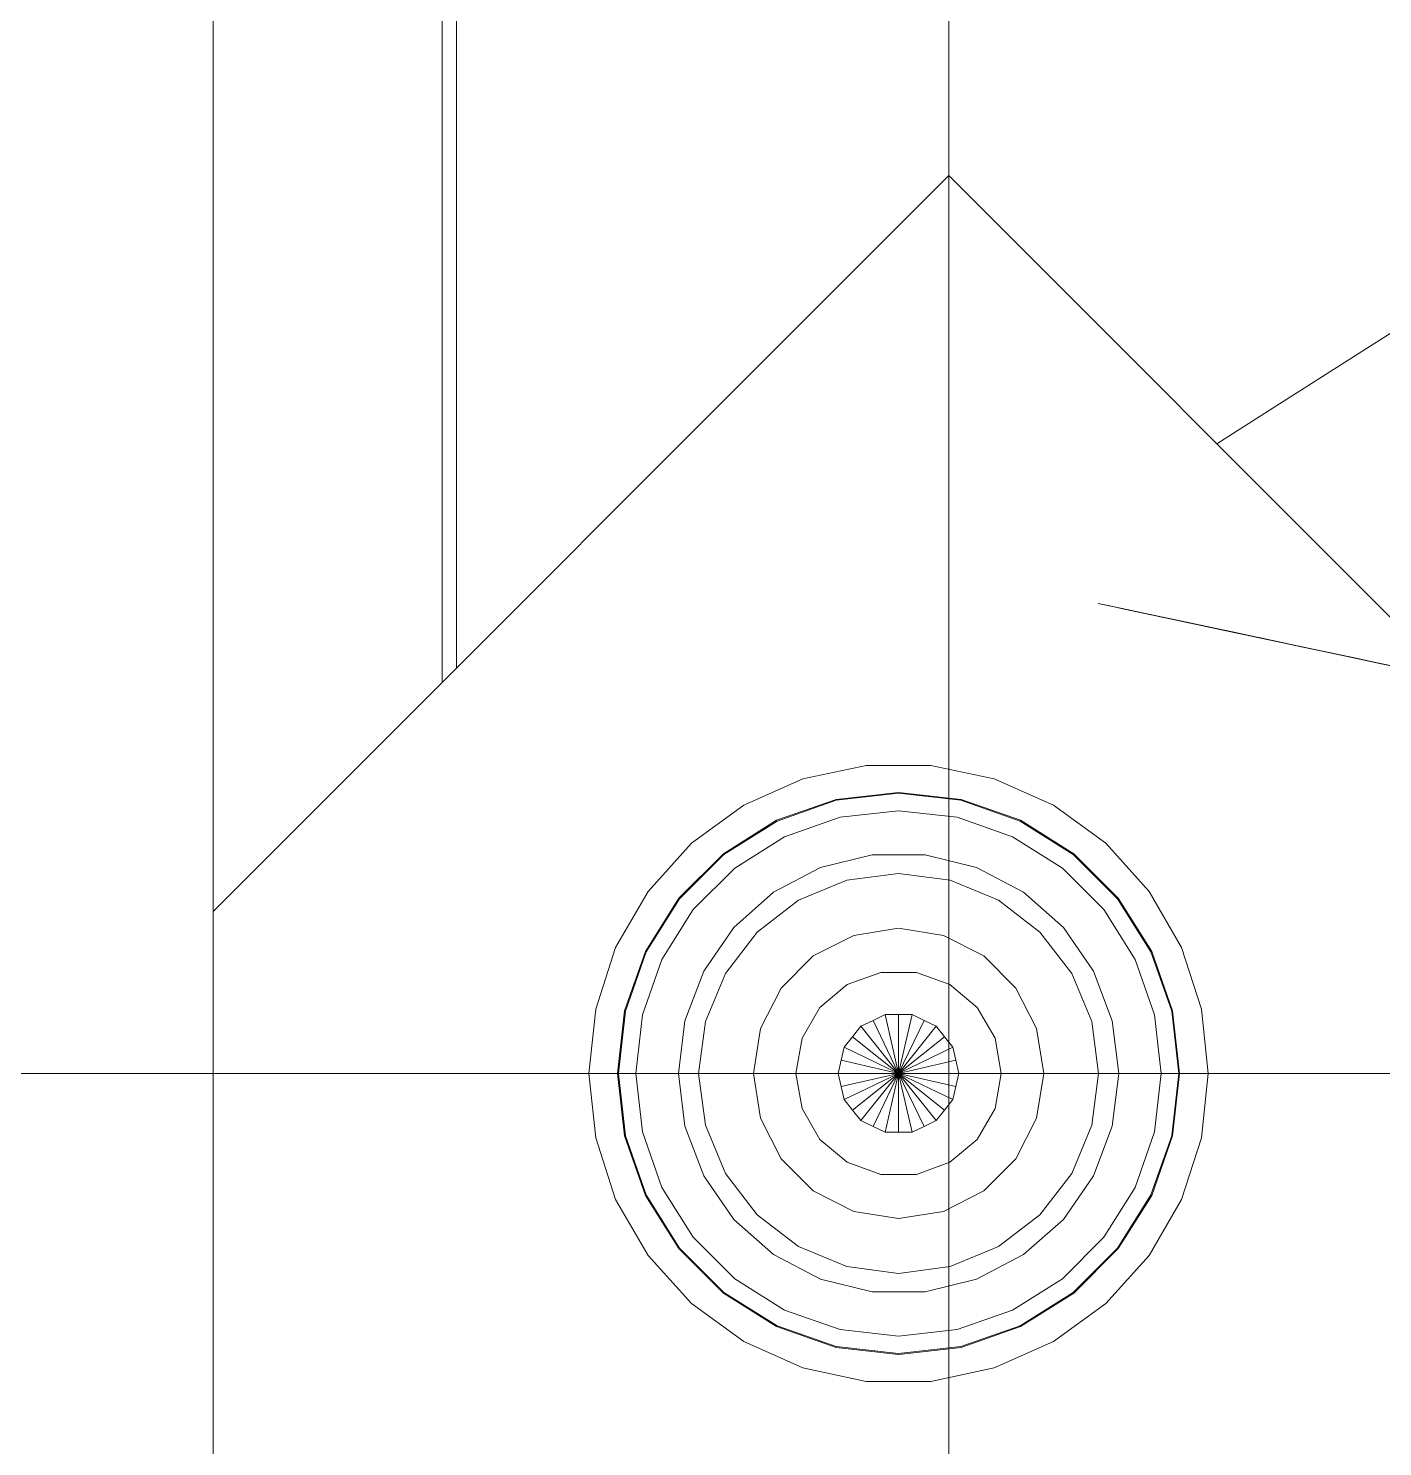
# Model space of a CAD drawing. Header units: inches. Extents: x -578 to 1873, y 397 to 1812.
# Drawn here: x -434.13 to -386.85, y 1252.32 to 1301.84 of the extents above; entities that cross this region are included whole.
import ezdxf

# ---------------------------------------------------------------- set-up
doc = ezdxf.new("R2010")
doc.units = ezdxf.units.IN
doc.header["$MEASUREMENT"] = 0
for name, color, linetype, lineweight in [('A-WALL', 113, 'Continuous', 13), ('L-PLNT', 71, 'Continuous', 9), ('L-SITE', 91, 'Continuous', 9)]:
    doc.layers.add(name, color=color, linetype=linetype, lineweight=lineweight)

# ---------------------------------------------------------------- blocks, each defined once
blk = doc.blocks.new('3D Cad File Example_dwg_Potted Tree - Potted Tree-1384878-_3D_-2992-Level 1')
at = {"layer": 'L-SITE'}
for p, q in [((-1.13, 10.753), (-3.341, 10.283)), ((1.13, 10.753), (-1.13, 10.753)), ((3.341, 10.283), (1.13, 10.753)), ((-3.341, 10.283), (-5.406, 9.364)), ((5.406, 9.364), (3.341, 10.283)), ((-4.257, 8.84), (-2.183, 9.566)), ((-2.176, 9.536), (-4.244, 8.812)), ((-2.183, 9.566), (0, 9.812)), ((0, 9.781), (-2.176, 9.536)), ((0, 9.812), (2.183, 9.566)), ((2.176, 9.536), (0, 9.781)), ((4.244, 8.812), (2.176, 9.536)), ((2.183, 9.566), (4.257, 8.84)), ((-5.406, 9.364), (-7.235, 8.035)), ((-3.979, 8.263), (-2.041, 8.941)), ((0, 9.171), (-2.041, 8.941)), ((2.041, 8.941), (0, 9.171)), ((3.979, 8.263), (2.041, 8.941)), ((5.406, 9.364), (7.235, 8.035)), ((-6.118, 7.671), (-4.257, 8.84)), ((-4.244, 8.812), (-6.098, 7.647)), ((4.244, 8.812), (6.098, 7.647)), ((4.257, 8.84), (6.118, 7.671)), ((-7.235, 8.035), (-8.747, 6.355)), ((-5.718, 7.17), (-3.979, 8.263)), ((5.718, 7.17), (3.979, 8.263)), ((8.747, 6.355), (7.235, 8.035)), ((-7.671, 6.118), (-6.118, 7.671)), ((-6.098, 7.647), (-7.647, 6.098)), ((-2.725, 7.186), (-0.926, 7.629)), ((0.926, 7.629), (-0.926, 7.629)), ((2.725, 7.186), (0.926, 7.629)), ((6.098, 7.647), (7.647, 6.098)), ((7.671, 6.118), (6.118, 7.671)), ((-5.718, 7.17), (-7.17, 5.718)), ((-4.366, 6.325), (-2.725, 7.186)), ((0, 6.981), (-1.807, 6.743)), ((1.807, 6.743), (0, 6.981)), ((4.366, 6.325), (2.725, 7.186)), ((7.17, 5.718), (5.718, 7.17)), ((-3.49, 6.045), (-1.807, 6.743)), ((3.49, 6.045), (1.807, 6.743)), ((-9.878, 4.398), (-8.747, 6.355)), ((-8.84, 4.257), (-7.671, 6.118)), ((-8.812, 4.244), (-7.647, 6.098)), ((-4.366, 6.325), (-5.753, 5.096)), ((-3.49, 6.045), (-4.936, 4.936)), ((4.936, 4.936), (3.49, 6.045)), ((5.753, 5.096), (4.366, 6.325)), ((7.647, 6.098), (8.812, 4.244)), ((8.84, 4.257), (7.671, 6.118)), ((8.747, 6.355), (9.878, 4.398)), ((-8.263, 3.979), (-7.17, 5.718)), ((8.263, 3.979), (7.17, 5.718)), ((-6.805, 3.572), (-5.753, 5.096)), ((0, 5.068), (-1.566, 4.82)), ((1.566, 4.82), (0, 5.068)), ((5.753, 5.096), (6.805, 3.572)), ((-6.045, 3.49), (-4.936, 4.936)), ((-2.979, 4.1), (-1.566, 4.82)), ((2.979, 4.1), (1.566, 4.82)), ((4.936, 4.936), (6.045, 3.49)), ((-9.878, 4.398), (-10.576, 2.248)), ((-9.566, 2.183), (-8.84, 4.257)), ((-8.812, 4.244), (-9.536, 2.176)), ((-8.941, 2.041), (-8.263, 3.979)), ((-2.979, 4.1), (-4.1, 2.979)), ((2.979, 4.1), (4.1, 2.979)), ((8.941, 2.041), (8.263, 3.979)), ((9.536, 2.176), (8.812, 4.244)), ((8.84, 4.257), (9.566, 2.183)), ((10.576, 2.248), (9.878, 4.398)), ((-7.462, 1.839), (-6.805, 3.572)), ((-6.743, 1.807), (-6.045, 3.49)), ((-0.622, 3.528), (-1.791, 3.103)), ((0.622, 3.528), (-0.622, 3.528)), ((1.791, 3.103), (0.622, 3.528)), ((6.743, 1.807), (6.045, 3.49)), ((7.462, 1.839), (6.805, 3.572)), ((-4.82, 1.566), (-4.1, 2.979)), ((-1.791, 3.103), (-2.744, 2.303)), ((2.744, 2.303), (1.791, 3.103)), ((4.82, 1.566), (4.1, 2.979)), ((-10.576, 2.248), (-10.813, 0)), ((-9.566, 2.183), (-9.812, 0)), ((-9.536, 2.176), (-9.781, 0)), ((-8.941, 2.041), (-9.171, 0)), ((-2.744, 2.303), (-3.367, 1.225)), ((-0.469, 2.053), (-0.891, 1.849)), ((-0.469, 2.053), (0, 2.053)), ((-0.469, 2.053), (0, 0)), ((0, 2.053), (0.469, 2.053)), ((0, 2.053), (0, 0)), ((0.469, 2.053), (0, 0)), ((0.891, 1.849), (0.469, 2.053)), ((2.744, 2.303), (3.367, 1.225)), ((9.171, 0), (8.941, 2.041)), ((9.536, 2.176), (9.781, 0)), ((9.566, 2.183), (9.812, 0)), ((10.576, 2.248), (10.813, 0)), ((-7.462, 1.839), (-7.685, 0)), ((-6.743, 1.807), (-6.981, 0)), ((-4.82, 1.566), (-5.068, 0)), ((-1.313, 1.646), (-1.605, 1.28)), ((-1.313, 1.646), (-0.891, 1.849)), ((-1.313, 1.646), (0, 0)), ((-0.891, 1.849), (0, 0)), ((0.891, 1.849), (0, 0)), ((1.313, 1.646), (0, 0)), ((1.313, 1.646), (0.891, 1.849)), ((1.313, 1.646), (1.605, 1.28)), ((5.068, 0), (4.82, 1.566)), ((6.981, 0), (6.743, 1.807)), ((7.685, 0), (7.462, 1.839)), ((-3.583, 0), (-3.367, 1.225)), ((-1.897, 0.914), (-1.605, 1.28)), ((-1.605, 1.28), (0, 0)), ((1.605, 1.28), (0, 0)), ((1.897, 0.914), (1.605, 1.28)), ((3.583, 0), (3.367, 1.225)), ((-2.001, 0.457), (-1.897, 0.914)), ((-1.897, 0.914), (0, 0)), ((1.897, 0.914), (0, 0)), ((2.001, 0.457), (1.897, 0.914)), ((-10.813, 0), (-10.576, -2.248)), ((-10.813, 0), (-9.812, 0)), ((-9.812, 0), (-9.566, -2.183)), ((-9.781, 0), (-9.536, -2.176)), ((-9.781, 0), (-9.171, 0)), ((-9.171, 0), (-8.941, -2.041)), ((-9.171, 0), (-7.685, 0)), ((-7.685, 0), (-7.462, -1.839)), ((-7.685, 0), (-6.981, 0)), ((-6.981, 0), (-6.743, -1.807)), ((-6.981, 0), (-5.068, 0)), ((-5.068, 0), (-4.82, -1.566)), ((-5.068, 0), (-3.583, 0)), ((-3.583, 0), (-3.367, -1.225)), ((-3.583, 0), (-2.105, 0)), ((-2.001, 0.457), (-2.105, 0)), ((-2.105, 0), (-2.001, -0.457)), ((-2.105, 0), (0, 0)), ((-2.001, 0.457), (0, 0)), ((-2.001, -0.457), (0, 0)), ((-1.897, -0.914), (0, 0)), ((-1.605, -1.28), (0, 0)), ((-1.313, -1.646), (0, 0)), ((-0.891, -1.849), (0, 0)), ((-0.469, -2.053), (0, 0)), ((2.001, 0.457), (0, 0)), ((2.105, 0), (0, 0)), ((0.469, -2.053), (0, 0)), ((0, -2.053), (0, 0)), ((1.313, -1.646), (0, 0)), ((0.891, -1.849), (0, 0)), ((2.001, -0.457), (0, 0)), ((1.897, -0.914), (0, 0)), ((1.605, -1.28), (0, 0)), ((2.001, 0.457), (2.105, 0)), ((2.105, 0), (2.001, -0.457)), ((3.583, 0), (2.105, 0)), ((3.583, 0), (3.367, -1.225)), ((5.068, 0), (3.583, 0)), ((5.068, 0), (4.82, -1.566)), ((6.981, 0), (5.068, 0)), ((6.981, 0), (6.743, -1.807)), ((7.685, 0), (6.981, 0)), ((7.685, 0), (7.462, -1.839)), ((9.171, 0), (7.685, 0)), ((9.171, 0), (8.941, -2.041)), ((9.781, 0), (9.171, 0)), ((9.781, 0), (9.536, -2.176)), ((9.812, 0), (9.566, -2.183)), ((10.813, 0), (9.812, 0)), ((10.813, 0), (10.576, -2.248)), ((-2.001, -0.457), (-1.897, -0.914)), ((2.001, -0.457), (1.897, -0.914)), ((-1.897, -0.914), (-1.605, -1.28)), ((1.897, -0.914), (1.605, -1.28)), ((-2.744, -2.303), (-3.367, -1.225)), ((-1.313, -1.646), (-1.605, -1.28)), ((1.313, -1.646), (1.605, -1.28)), ((2.744, -2.303), (3.367, -1.225)), ((-7.462, -1.839), (-6.805, -3.572)), ((-6.743, -1.807), (-6.045, -3.49)), ((-4.82, -1.566), (-4.1, -2.979)), ((-1.313, -1.646), (-0.891, -1.849)), ((-0.891, -1.849), (-0.469, -2.053)), ((0.469, -2.053), (0.891, -1.849)), ((1.313, -1.646), (0.891, -1.849)), ((4.82, -1.566), (4.1, -2.979)), ((6.045, -3.49), (6.743, -1.807)), ((7.462, -1.839), (6.805, -3.572)), ((-10.576, -2.248), (-9.878, -4.398)), ((-9.566, -2.183), (-8.84, -4.257)), ((-9.536, -2.176), (-8.812, -4.244)), ((-8.941, -2.041), (-8.263, -3.979)), ((-2.744, -2.303), (-1.791, -3.103)), ((-0.469, -2.053), (0, -2.053)), ((0.469, -2.053), (0, -2.053)), ((2.744, -2.303), (1.791, -3.103)), ((8.941, -2.041), (8.263, -3.979)), ((8.812, -4.244), (9.536, -2.176)), ((8.84, -4.257), (9.566, -2.183)), ((9.878, -4.398), (10.576, -2.248)), ((-2.979, -4.1), (-4.1, -2.979)), ((-1.791, -3.103), (-0.622, -3.528)), ((0.622, -3.528), (1.791, -3.103)), ((2.979, -4.1), (4.1, -2.979)), ((-5.753, -5.096), (-6.805, -3.572)), ((-4.936, -4.936), (-6.045, -3.49)), ((-0.622, -3.528), (0.622, -3.528)), ((6.045, -3.49), (4.936, -4.936)), ((5.753, -5.096), (6.805, -3.572)), ((-9.878, -4.398), (-8.747, -6.355)), ((-7.671, -6.118), (-8.84, -4.257)), ((-8.812, -4.244), (-7.647, -6.098)), ((-8.263, -3.979), (-7.17, -5.718)), ((-2.979, -4.1), (-1.566, -4.82)), ((1.566, -4.82), (2.979, -4.1)), ((8.263, -3.979), (7.17, -5.718)), ((8.812, -4.244), (7.647, -6.098)), ((7.671, -6.118), (8.84, -4.257)), ((9.878, -4.398), (8.747, -6.355)), ((-4.936, -4.936), (-3.49, -6.045)), ((-1.566, -4.82), (0, -5.068)), ((0, -5.068), (1.566, -4.82)), ((3.49, -6.045), (4.936, -4.936)), ((-5.753, -5.096), (-4.366, -6.325)), ((4.366, -6.325), (5.753, -5.096)), ((-7.17, -5.718), (-5.718, -7.17)), ((5.718, -7.17), (7.17, -5.718)), ((-8.747, -6.355), (-7.235, -8.035)), ((-6.118, -7.671), (-7.671, -6.118)), ((-7.647, -6.098), (-6.098, -7.647)), ((-4.366, -6.325), (-2.725, -7.186)), ((-3.49, -6.045), (-1.807, -6.743)), ((1.807, -6.743), (3.49, -6.045)), ((2.725, -7.186), (4.366, -6.325)), ((6.098, -7.647), (7.647, -6.098)), ((6.118, -7.671), (7.671, -6.118)), ((7.235, -8.035), (8.747, -6.355)), ((-1.807, -6.743), (0, -6.981)), ((0, -6.981), (1.807, -6.743)), ((-5.718, -7.17), (-3.979, -8.263)), ((-2.725, -7.186), (-0.926, -7.629)), ((0.926, -7.629), (2.725, -7.186)), ((5.718, -7.17), (3.979, -8.263)), ((-6.118, -7.671), (-4.257, -8.84)), ((-4.244, -8.812), (-6.098, -7.647)), ((-0.926, -7.629), (0.926, -7.629)), ((4.244, -8.812), (6.098, -7.647)), ((4.257, -8.84), (6.118, -7.671)), ((-5.406, -9.364), (-7.235, -8.035)), ((-3.979, -8.263), (-2.041, -8.941)), ((3.979, -8.263), (2.041, -8.941)), ((5.406, -9.364), (7.235, -8.035)), ((-4.257, -8.84), (-2.183, -9.566)), ((-4.244, -8.812), (-2.176, -9.536)), ((2.176, -9.536), (4.244, -8.812)), ((2.183, -9.566), (4.257, -8.84)), ((-5.406, -9.364), (-3.341, -10.283)), ((-2.041, -8.941), (0, -9.171)), ((0, -9.171), (2.041, -8.941)), ((3.341, -10.283), (5.406, -9.364)), ((-2.183, -9.566), (0, -9.812)), ((-2.176, -9.536), (0, -9.781)), ((0, -9.781), (2.176, -9.536)), ((0, -9.812), (2.183, -9.566)), ((-3.341, -10.283), (-1.13, -10.753)), ((1.13, -10.753), (3.341, -10.283)), ((-1.13, -10.753), (1.13, -10.753))]:
    blk.add_line(p, q, dxfattribs=at)
blk = doc.blocks.new('3D Cad File Example_dwg_RPC Shrub - Switchgrass 4_-6_-1394617-_3D_-V53-Level 1')
at = {"layer": 'L-PLNT'}
for p, q in [((0, 14.619), (0, 14.839)), ((0, 14.839), (0, 14.423)), ((0, 14.619), (0, 13.989)), ((0, 14.423), (0, 13.91)), ((0, 14.099), (0, 14.115)), ((0, 14.115), (0, 12.891)), ((0, 14.054), (0, 14.099)), ((0, 13.99), (0, 14.054)), ((0, 13.912), (0, 13.99)), ((0, 13.989), (0, 12.146)), ((0, 13.83), (0, 13.912)), ((0, 13.91), (0, 12.047)), ((0, 13.75), (0, 13.83)), ((0, 13.75), (0, 13.681)), ((0, 11.943), (0, 13.681)), ((0, 13.238), (0, 13.391)), ((0, 13.391), (0, 11.075)), ((0, 13.238), (0, 13.001)), ((0, 13.001), (0, 12.683)), ((0, 11.079), (0, 12.957)), ((0, 12.957), (0, 9.772)), ((0, 12.891), (0, 11.806)), ((0, 11.68), (0, 12.879)), ((0, 12.879), (0, 12.874)), ((0, 12.545), (0, 12.874)), ((0, 12.683), (0, 12.286)), ((0, 11.079), (0, 12.665)), ((0, 11.943), (0, 12.665)), ((0, 12.545), (0, 12.523)), ((0, 12.523), (0, 12.002)), ((0, 12.286), (0, 11.811)), ((0, 12.146), (0, 11.257)), ((0, 12.047), (0, 11.402)), ((0, 12.002), (0, 11.53)), ((0, 7.456), (0, 11.943)), ((0, 11.943), (0, 11.914)), ((0, 11.914), (0, 11.873)), ((6.311, 11.945), (7.82, 10.426)), ((0, 11.873), (0, 11.824)), ((0, 11.824), (0, 11.773)), ((0, 11.811), (0, 11.262)), ((0, 11.806), (0, 10.793)), ((0, 11.773), (0, 11.724)), ((0, 11.724), (0, 11.683)), ((0, 11.683), (0, 11.654)), ((0, 11.68), (0, 10.586)), ((0, 11.654), (0, 11.254)), ((0, 11.53), (0, 10.617)), ((0, 11.402), (0, 10.785)), ((0, 11.109), (0, 11.364)), ((0, 11.364), (0, 11.33)), ((0, 11.364), (0, 11.22)), ((0, 11.364), (0, 10.978)), ((0, 11.33), (0, 10.981)), ((0, 11.262), (0, 10.641)), ((0, 11.257), (0, 10.604)), ((0, 11.254), (0, 10.197)), ((0, 11.22), (0, 10.28)), ((0, 11.109), (0, 9.832)), ((0, 11.075), (0, 9.338)), ((0, 10.981), (0, 10.93)), ((0, 10.978), (0, 9.171)), ((0, 10.93), (0, 8.759)), ((0, 10.793), (0, 9.787)), ((0, 10.641), (0, 10.785)), ((0, 10.422), (0, 10.681)), ((0, 10.681), (0, 10.323)), ((0, 10.617), (0, 10.121)), ((0, 10.604), (0, 10.351)), ((0, 10.586), (0, 9.561)), ((0, 10.254), (0, 10.583)), ((0, 10.583), (0, 10.493)), ((0, 10.493), (0, 10.28)), ((0, 10.422), (0, 9.366)), ((7.82, 10.426), (12.159, 6.005)), ((0, 10.351), (0, 10.061)), ((0, 10.323), (0, 10.139)), ((0, 10.28), (0, 8.625)), ((0, 10.28), (0, 7.014)), ((0, 10.254), (0, 8.377)), ((0, 10.197), (0, 9.065)), ((0, 10.139), (0, 9.856)), ((0, 10.121), (0, 9.559)), ((0, 10.061), (0, 9.073)), ((0, 9.856), (0, 9.516)), ((0, 9.772), (0, 9.832)), ((0, 9.787), (0, 7.532)), ((0, 8.903), (0, 9.627)), ((0, 9.627), (0, 7.807)), ((0, 9.561), (0, 8.568)), ((0, 8.903), (0, 9.559)), ((0, 9.516), (0, 9.158)), ((0, 9.366), (0, 9.338)), ((0, 9.171), (0, 8.667)), ((0, 9.158), (0, 8.821)), ((0, 9.073), (0, 7.969)), ((0, 9.065), (0, 8.571)), ((0, 8.179), (0, 9.048)), ((0, 9.037), (0, 9.048)), ((0, 9.007), (0, 9.037)), ((0, 8.964), (0, 9.007)), ((0, 8.912), (0, 8.964)), ((0, 8.858), (0, 8.912)), ((0, 8.805), (0, 8.858)), ((0, 8.821), (0, 8.547)), ((0, 8.805), (0, 8.759)), ((0, 7.456), (0, 8.759)), ((0, 8.759), (0, 7.89)), ((0, 8.667), (0, 8.37)), ((0, 8.625), (0, 7.967)), ((0, 8.571), (0, 8.179)), ((0, 8.568), (0, 7.573)), ((0, 8.547), (0, 8.374)), ((0, 8.377), (0, 7.535)), ((0, 8.374), (0, 8.37)), ((0, 7.969), (0, 6.846)), ((0, 7.967), (0, 7.461)), ((0, 7.89), (0, 5.429)), ((0, 7.807), (0, 7.228)), ((0, 7.573), (0, 6.539)), ((0, 7.535), (0, 7.228)), ((0, 7.532), (0, 6.153)), ((0, 7.136), (0, 7.461)), ((0, 7.136), (0, 7.021)), ((0, 7.021), (0, 6.442)), ((0, 7.014), (0, 5.517)), ((0, 6.846), (0, 5.803)), ((0, 6.539), (0, 5.429)), ((0, 6.442), (0, 6.153)), ((12.159, 6.005), (18.013, 0)), ((0, 5.803), (0, 4.936)), ((0, 3.692), (0, 5.574)), ((0, 5.574), (0, 5.51)), ((0, 5.517), (0, 4.524)), ((0, 5.51), (0, 4.737)), ((0, 4.886), (0, 4.995)), ((0, 4.995), (0, 4.883)), ((0, 4.936), (0, 4.345)), ((0, 4.886), (0, 4.335)), ((0, 4.883), (0, 3.547)), ((0, 4.737), (0, 4.309)), ((0, 4.524), (0, 4.327)), ((0, 4.345), (0, 4.126)), ((0, 4.282), (0, 4.335)), ((0, 4.309), (0, 4.282)), ((0, 4.126), (0, 4.083)), ((0, 4.006), (0, 4.083)), ((0, 3.907), (0, 4.006)), ((0, 3.799), (0, 3.907)), ((0, 3.694), (0, 3.799)), ((0, 3.606), (0, 3.694)), ((0, 3.692), (0, 3.113)), ((0, 3.547), (0, 3.606)), ((0, 3.547), (0, 3.257)), ((0, 3.257), (0, 3.547)), ((0, 1.81), (0, 3.113)), ((0, 2.226), (0, -4.66)), ((0, 1.81), (0, 1.775)), ((0, 1.775), (0, 1.718)), ((0, 1.718), (0, 1.648)), ((0, 1.648), (0, 1.57)), ((0, 1.57), (0, 1.494)), ((0, 1.494), (0, 1.427)), ((0, 1.375), (0, 1.427)), ((0, -0.362), (0, 1.375)), ((-14.405, 0), (-14.839, 0)), ((-14.839, 0), (-14.458, 0)), ((-14.458, 0), (-13.454, 0)), ((-14.405, 0), (-13.828, 0)), ((-10.265, 0), (-14.289, 0)), ((-14.289, 0), (-13.936, 0)), ((-13.936, 0), (-13.61, 0)), ((-13.828, 0), (-13.378, 0)), ((-13.61, 0), (-13.295, 0)), ((-13.454, 0), (-12.037, 0)), ((-13.378, 0), (-12.844, 0)), ((-13.295, 0), (-12.976, 0)), ((-12.976, 0), (-11.829, 0)), ((-12.667, 0), (-12.957, 0)), ((-12.957, 0), (-12.8, 0)), ((-12.844, 0), (-12.246, 0)), ((-12.8, 0), (-12.372, 0)), ((-12.667, 0), (-10.496, 0)), ((-12.372, 0), (-11.733, 0)), ((-12.246, 0), (-11.603, 0)), ((-12.037, 0), (-10.417, 0)), ((-11.829, 0), (-11.54, 0)), ((-11.654, 0), (-11.799, 0)), ((-11.799, 0), (-10.933, 0)), ((-11.733, 0), (-10.947, 0)), ((-11.654, 0), (-9.048, 0)), ((-10.348, 0), (-11.631, 0)), ((-11.631, 0), (-11.52, 0)), ((-10.933, 0), (-11.603, 0)), ((-11.54, 0), (-10.978, 0)), ((-11.52, 0), (-11.214, 0)), ((-11.214, 0), (-10.758, 0)), ((-10.978, 0), (-10.483, 0)), ((-10.947, 0), (-10.076, 0)), ((-10.758, 0), (-10.197, 0)), ((-10.496, 0), (-7.456, 0)), ((-10.483, 0), (-8.324, 0)), ((-10.417, 0), (-8.805, 0)), ((-10.348, 0), (-9.308, 0)), ((-10.265, 0), (-9.868, 0)), ((-10.206, 0), (-10.221, 0)), ((-10.221, 0), (-10.153, 0)), ((-8.491, 0), (-10.206, 0)), ((-10.197, 0), (-9.575, 0)), ((-10.153, 0), (-9.631, 0)), ((-10.076, 0), (-9.181, 0)), ((-9.868, 0), (-9.488, 0)), ((-9.631, 0), (-9.193, 0)), ((-9.575, 0), (-8.936, 0)), ((-9.488, 0), (-8.414, 0)), ((-9.308, 0), (-8.493, 0)), ((-9.193, 0), (-9.145, 0)), ((-9.181, 0), (-8.324, 0)), ((-9.145, 0), (-8.98, 0)), ((-9.048, 0), (-8.324, 0)), ((-8.98, 0), (-8.084, 0)), ((-8.324, 0), (-8.936, 0)), ((-8.805, 0), (-7.41, 0)), ((-8.493, 0), (-7.888, 0)), ((-8.491, 0), (-7.298, 0)), ((-8.185, 0), (-8.469, 0)), ((-8.469, 0), (-8.464, 0)), ((-8.464, 0), (-6.519, 0)), ((-8.414, 0), (-8.324, 0)), ((-8.324, 0), (-7.166, 0)), ((-8.185, 0), (-5.443, 0)), ((-8.084, 0), (-7.456, 0)), ((-7.888, 0), (-7.476, 0)), ((-4.415, 0), (-7.6, 0)), ((-7.6, 0), (-7.525, 0)), ((-7.525, 0), (-7.312, 0)), ((-7.476, 0), (-7.166, 0)), ((-7.41, 0), (-6.442, 0)), ((-7.312, 0), (-6.981, 0)), ((-7.298, 0), (-6.531, 0)), ((-6.981, 0), (-6.55, 0)), ((-6.55, 0), (-6.038, 0)), ((-6.531, 0), (-6.098, 0)), ((-4.415, 0), (-6.442, 0)), ((-5.918, 0), (-6.098, 0)), ((-6.038, 0), (-5.465, 0)), ((-5.465, 0), (-4.85, 0)), ((-5.443, 0), (-5.284, 0)), ((-5.284, 0), (-4.831, 0)), ((-4.85, 0), (-4.831, 0)), ((-3.547, 0), (-2.873, 0)), ((-2.873, 0), (-2.332, 0)), ((-2.332, 0), (-1.901, 0)), ((-1.901, 0), (-1.086, 0)), ((3.367, 0), (-1.446, 0)), ((-0.615, 0), (-1.086, 0)), ((-0.354, 0), (-0.615, 0)), ((-0.507, 0), (-0.354, 0)), ((-0.362, 0), (1.375, 0)), ((1.375, 0), (1.427, 0)), ((1.494, 0), (1.427, 0)), ((1.57, 0), (1.494, 0)), ((1.648, 0), (1.57, 0)), ((1.718, 0), (1.648, 0)), ((1.775, 0), (1.718, 0)), ((1.81, 0), (1.775, 0)), ((1.81, 0), (3.113, 0)), ((3.692, 0), (3.113, 0)), ((3.547, 0), (3.257, 0)), ((3.257, 0), (3.547, 0)), ((3.484, 0), (3.367, 0)), ((3.564, 0), (3.484, 0)), ((4.883, 0), (3.547, 0)), ((3.547, 0), (3.606, 0)), ((3.615, 0), (3.564, 0)), ((3.606, 0), (3.694, 0)), ((3.641, 0), (3.615, 0)), ((3.937, 0), (3.641, 0)), ((3.692, 0), (5.574, 0)), ((3.694, 0), (3.799, 0)), ((3.799, 0), (3.907, 0)), ((3.907, 0), (4.006, 0)), ((4.524, 0), (3.937, 0)), ((4.006, 0), (4.083, 0)), ((4.126, 0), (4.083, 0)), ((4.345, 0), (4.126, 0)), ((4.309, 0), (4.282, 0)), ((4.282, 0), (4.335, 0)), ((4.737, 0), (4.309, 0)), ((4.886, 0), (4.335, 0)), ((4.936, 0), (4.345, 0)), ((5.517, 0), (4.524, 0)), ((5.51, 0), (4.737, 0)), ((4.995, 0), (4.883, 0)), ((4.886, 0), (4.995, 0)), ((5.803, 0), (4.936, 0)), ((7.89, 0), (5.429, 0)), ((6.539, 0), (5.429, 0)), ((5.574, 0), (5.51, 0)), ((7.014, 0), (5.517, 0)), ((6.846, 0), (5.803, 0)), ((6.442, 0), (6.153, 0)), ((7.532, 0), (6.153, 0)), ((7.021, 0), (6.442, 0)), ((7.573, 0), (6.539, 0)), ((7.969, 0), (6.846, 0)), ((10.28, 0), (7.014, 0)), ((7.136, 0), (7.021, 0)), ((7.136, 0), (7.461, 0)), ((7.807, 0), (7.228, 0)), ((7.535, 0), (7.228, 0)), ((7.456, 0), (11.943, 0)), ((7.456, 0), (8.759, 0)), ((7.967, 0), (7.461, 0)), ((9.787, 0), (7.532, 0)), ((8.377, 0), (7.535, 0)), ((8.568, 0), (7.573, 0)), ((9.627, 0), (7.807, 0)), ((8.759, 0), (7.89, 0)), ((8.625, 0), (7.967, 0)), ((9.073, 0), (7.969, 0)), ((8.571, 0), (8.179, 0)), ((8.179, 0), (9.048, 0)), ((8.667, 0), (8.37, 0)), ((8.374, 0), (8.37, 0)), ((8.547, 0), (8.374, 0)), ((10.254, 0), (8.377, 0)), ((8.821, 0), (8.547, 0)), ((9.561, 0), (8.568, 0)), ((9.065, 0), (8.571, 0)), ((10.28, 0), (8.625, 0)), ((9.171, 0), (8.667, 0)), ((8.805, 0), (8.759, 0)), ((10.93, 0), (8.759, 0)), ((8.805, 0), (8.857, 0)), ((9.158, 0), (8.821, 0)), ((8.857, 0), (8.912, 0)), ((8.903, 0), (9.627, 0)), ((8.903, 0), (9.559, 0)), ((8.912, 0), (8.964, 0)), ((8.964, 0), (9.007, 0)), ((9.007, 0), (9.037, 0)), ((9.037, 0), (9.048, 0)), ((10.197, 0), (9.065, 0)), ((10.061, 0), (9.073, 0)), ((9.516, 0), (9.158, 0)), ((10.978, 0), (9.171, 0)), ((11.075, 0), (9.338, 0)), ((9.366, 0), (9.338, 0)), ((10.422, 0), (9.366, 0)), ((9.856, 0), (9.516, 0)), ((10.121, 0), (9.559, 0)), ((10.586, 0), (9.561, 0)), ((12.957, 0), (9.772, 0)), ((9.772, 0), (9.832, 0)), ((10.793, 0), (9.787, 0)), ((11.109, 0), (9.832, 0)), ((10.139, 0), (9.856, 0)), ((10.351, 0), (10.061, 0)), ((10.617, 0), (10.121, 0)), ((10.323, 0), (10.139, 0)), ((11.254, 0), (10.197, 0)), ((10.254, 0), (10.583, 0)), ((11.22, 0), (10.28, 0)), ((10.493, 0), (10.28, 0)), ((10.681, 0), (10.323, 0)), ((10.604, 0), (10.351, 0)), ((10.422, 0), (10.681, 0)), ((10.583, 0), (10.493, 0)), ((11.68, 0), (10.586, 0)), ((11.257, 0), (10.604, 0)), ((11.53, 0), (10.617, 0)), ((11.262, 0), (10.641, 0)), ((10.641, 0), (10.785, 0)), ((11.402, 0), (10.785, 0)), ((11.806, 0), (10.793, 0)), ((10.981, 0), (10.93, 0)), ((11.364, 0), (10.978, 0)), ((11.33, 0), (10.981, 0)), ((13.391, 0), (11.075, 0)), ((11.079, 0), (12.957, 0)), ((11.079, 0), (12.665, 0)), ((11.109, 0), (11.364, 0)), ((11.364, 0), (11.22, 0)), ((11.654, 0), (11.254, 0)), ((12.146, 0), (11.257, 0)), ((11.811, 0), (11.262, 0)), ((11.364, 0), (11.33, 0)), ((12.047, 0), (11.402, 0)), ((12.002, 0), (11.53, 0)), ((11.683, 0), (11.654, 0)), ((11.68, 0), (12.879, 0)), ((11.724, 0), (11.683, 0)), ((11.773, 0), (11.724, 0)), ((11.824, 0), (11.773, 0)), ((12.891, 0), (11.806, 0)), ((12.286, 0), (11.811, 0)), ((11.873, 0), (11.824, 0)), ((11.914, 0), (11.873, 0)), ((11.943, 0), (11.914, 0)), ((11.943, 0), (12.665, 0)), ((11.943, 0), (13.681, 0)), ((12.523, 0), (12.002, 0)), ((13.91, 0), (12.047, 0)), ((13.989, 0), (12.146, 0)), ((12.683, 0), (12.286, 0)), ((12.545, 0), (12.523, 0)), ((12.545, 0), (12.874, 0)), ((13.001, 0), (12.683, 0)), ((12.879, 0), (12.874, 0)), ((14.115, 0), (12.891, 0)), ((13.238, 0), (13.001, 0)), ((13.238, 0), (13.391, 0)), ((13.75, 0), (13.681, 0)), ((13.75, 0), (13.83, 0)), ((13.83, 0), (13.912, 0)), ((14.423, 0), (13.91, 0)), ((13.912, 0), (13.99, 0)), ((14.619, 0), (13.989, 0)), ((13.99, 0), (14.054, 0)), ((14.054, 0), (14.099, 0)), ((14.099, 0), (14.115, 0)), ((14.839, 0), (14.423, 0)), ((14.619, 0), (14.839, 0)), ((18.013, 0), (17.537, -4.127)), ((-11.501, 0), (-12.351, 0)), ((-12.351, 0), (-12.043, 0)), ((-12.043, 0), (-11.232, 0)), ((-11.501, 0), (-10.527, 0)), ((-11.232, 0), (-10.088, 0)), ((-10.527, 0), (-9.507, 0)), ((-10.088, 0), (-8.78, 0)), ((-9.507, 0), (-8.519, 0)), ((-8.78, 0), (-7.479, 0)), ((-8.519, 0), (-7.639, 0)), ((-7.639, 0), (-6.947, 0)), ((-7.479, 0), (-6.354, 0)), ((-6.947, 0), (-6.519, 0)), ((-6.354, 0), (-5.574, 0)), ((-5.574, 0), (-4.37, 0)), ((-4.37, 0), (-3.547, 0)), ((-0.666, 0), (-0.651, 0)), ((-0.666, 0), (-0.666, 0)), ((-0.666, 0), (-0.654, 0)), ((-0.654, 0), (-0.631, 0)), ((-0.651, 0), (-0.362, 0)), ((-0.631, 0), (-0.598, 0)), ((-0.598, 0), (-0.556, 0)), ((-0.556, 0), (-0.507, 0)), ((0, -0.507), (0, -0.354)), ((0, -0.354), (0, -0.615)), ((0, -0.651), (0, -0.362)), ((0, -0.556), (0, -0.507)), ((0, -0.598), (0, -0.556)), ((0, -0.631), (0, -0.598)), ((0, -0.615), (0, -1.086)), ((0, -0.654), (0, -0.631)), ((0, -0.666), (0, -0.651)), ((0, -0.666), (0, -0.654)), ((0, -0.666), (0, -0.666)), ((0, -1.901), (0, -1.086)), ((0, -2.332), (0, -1.901)), ((0, -2.873), (0, -2.332)), ((0, -3.547), (0, -2.873)), ((0, -4.37), (0, -3.547)), ((0, -5.574), (0, -4.37)), ((0, -4.415), (0, -7.6)), ((0, -4.415), (0, -6.442)), ((17.537, -4.127), (16.181, -7.918)), ((0, -4.66), (0, -4.807)), ((0, -4.807), (0, -4.907)), ((0, -4.85), (0, -4.831)), ((0, -5.284), (0, -4.831)), ((0, -5.465), (0, -4.85)), ((0, -4.907), (0, -4.97)), ((0, -5.002), (0, -4.97)), ((0, -5.093), (0, -4.995)), ((0, -4.995), (0, -5)), ((0, -5), (0, -5.012)), ((0, -5.012), (0, -5.002)), ((0, -5.217), (0, -5.093)), ((0, -5.639), (0, -5.217)), ((0, -5.443), (0, -5.284)), ((0, -8.185), (0, -5.443)), ((0, -6.038), (0, -5.465)), ((0, -6.354), (0, -5.574)), ((0, -5.764), (0, -5.639)), ((0, -5.764), (0, -5.863)), ((0, -5.863), (0, -5.858)), ((0, -5.858), (0, -6.098)), ((0, -6.55), (0, -6.038)), ((0, -6.531), (0, -6.098)), ((0, -7.479), (0, -6.354)), ((0, -7.41), (0, -6.442)), ((0, -8.464), (0, -6.519)), ((0, -6.947), (0, -6.519)), ((0, -7.298), (0, -6.531)), ((0, -6.981), (0, -6.55)), ((0, -7.639), (0, -6.947)), ((0, -7.312), (0, -6.981)), ((0, -8.324), (0, -7.166)), ((0, -7.476), (0, -7.166)), ((0, -8.491), (0, -7.298)), ((0, -7.525), (0, -7.312)), ((0, -8.805), (0, -7.41)), ((0, -10.496), (0, -7.456)), ((0, -8.084), (0, -7.456)), ((0, -7.888), (0, -7.476)), ((0, -8.78), (0, -7.479)), ((0, -7.6), (0, -7.525)), ((0, -8.519), (0, -7.639)), ((0, -8.493), (0, -7.888)), ((16.097, -8.05), (16.181, -7.918)), ((0, -8.98), (0, -8.084)), ((0, -8.185), (0, -8.469)), ((0, -10.483), (0, -8.324)), ((0, -9.048), (0, -8.324)), ((0, -8.324), (0, -8.936)), ((0, -8.414), (0, -8.324)), ((0, -9.181), (0, -8.324)), ((0, -9.488), (0, -8.414)), ((0, -8.469), (0, -8.464)), ((0, -8.491), (0, -10.206)), ((0, -9.308), (0, -8.493)), ((0, -9.507), (0, -8.519)), ((0, -10.088), (0, -8.78)), ((0, -10.417), (0, -8.805)), ((14.053, -11.263), (15.723, -8.638)), ((0, -9.575), (0, -8.936)), ((0, -9.145), (0, -8.98)), ((0, -11.654), (0, -9.048)), ((0, -9.193), (0, -9.145)), ((0, -10.076), (0, -9.181)), ((0, -9.631), (0, -9.193)), ((0, -10.348), (0, -9.308)), ((0, -9.868), (0, -9.488)), ((0, -10.527), (0, -9.507)), ((0, -10.197), (0, -9.575)), ((0, -10.153), (0, -9.631)), ((0, -10.265), (0, -9.868)), ((0, -10.947), (0, -10.076)), ((0, -11.232), (0, -10.088)), ((0, -10.221), (0, -10.153)), ((0, -10.758), (0, -10.197)), ((0, -10.206), (0, -10.221)), ((0, -10.265), (0, -14.289)), ((0, -10.348), (0, -11.631)), ((0, -12.037), (0, -10.417)), ((0, -10.978), (0, -10.483)), ((0, -12.667), (0, -10.496)), ((0, -11.501), (0, -10.527)), ((0, -11.214), (0, -10.758)), ((0, -11.799), (0, -10.933)), ((0, -10.933), (0, -11.603)), ((0, -11.733), (0, -10.947)), ((0, -11.54), (0, -10.978)), ((0, -11.52), (0, -11.214)), ((0, -12.043), (0, -11.232)), ((11.263, -14.053), (14.053, -11.263)), ((0, -11.501), (0, -12.351)), ((0, -11.631), (0, -11.52)), ((0, -11.829), (0, -11.54)), ((0, -12.246), (0, -11.603)), ((0, -11.654), (0, -11.799)), ((0, -12.372), (0, -11.733)), ((0, -12.976), (0, -11.829)), ((0, -13.454), (0, -12.037)), ((0, -12.351), (0, -12.043)), ((0, -12.844), (0, -12.246)), ((0, -12.8), (0, -12.372)), ((0, -12.667), (0, -12.957)), ((0, -12.957), (0, -12.8)), ((0, -13.378), (0, -12.844)), ((0, -13.295), (0, -12.976)), ((0, -13.61), (0, -13.295)), ((0, -13.828), (0, -13.378)), ((0, -14.458), (0, -13.454)), ((0, -13.936), (0, -13.61)), ((0, -14.405), (0, -13.828)), ((0, -14.289), (0, -13.936)), ((7.918, -16.181), (11.263, -14.053)), ((0, -14.405), (0, -14.839)), ((0, -14.839), (0, -14.458)), ((4.127, -17.537), (7.918, -16.181))]:
    blk.add_line(p, q, dxfattribs=at)
blk = doc.blocks.new('3D Cad File Example_dwg_Tree - Honey-Locust - 15_ Canopy-1817699-_3D_-V78-Level 1')
at = {"layer": 'L-PLNT'}
for p, q in [((2, 36.263), (2, 37.266)), ((2, 35.719), (2, 36.806)), ((2, 35.623), (2, 36.263)), ((2, 34.556), (2, 35.719)), ((2, 35.253), (2, 35.623)), ((2, 35.062), (2, 35.253)), ((2, 34.959), (2, 35.062)), ((2, 34.852), (2, 34.959)), ((2, 34.65), (2, 34.852)), ((2, 34.457), (2, 34.65)), ((2, 33.415), (2, 34.556)), ((2, 34.359), (2, 34.457)), ((2, 34.239), (2, 34.359)), ((2, 33.977), (2, 34.239)), ((2, 33.456), (2, 33.977)), ((2, 32.557), (2, 33.456)), ((2, 32.397), (2, 33.415)), ((2, 31.163), (2, 32.557)), ((2, 31.599), (2, 32.397)), ((2, 31.343), (-23.687, 5.656)), ((2, 30.896), (2, 31.599)), ((33.343, 0), (2, 31.343)), ((2, 29.618), (2, 31.163)), ((2, 30.114), (2, 30.896)), ((2, 29.277), (2, 30.114)), ((2, 28.301), (2, 29.618)), ((2, 28.415), (2, 29.277)), ((2, 27.552), (2, 28.415)), ((2, 27.149), (2, 28.301)), ((2, 26.715), (2, 27.552)), ((2, 26.095), (2, 27.149)), ((2, 25.933), (2, 26.715)), ((2, 25.076), (2, 26.095)), ((2, 25.261), (2, 25.933)), ((2, 24.723), (2, 25.261)), ((2, 24.026), (2, 25.076)), ((2, 24.291), (2, 24.723)), ((2, 23.94), (2, 24.291)), ((2, 22.881), (2, 24.026)), ((2, 23.642), (2, 23.94)), ((2, 23.371), (2, 23.642)), ((2, 23.099), (2, 23.371)), ((2, 22.817), (2, 23.099)), ((2, 21.635), (2, 22.881)), ((2, 22.524), (2, 22.817)), ((2, 22.207), (2, 22.524)), ((2, 21.856), (2, 22.207)), ((2, 21.46), (2, 21.856)), ((2, 20.332), (2, 21.635)), ((2, 21.006), (2, 21.46)), ((2, 20.484), (2, 21.006)), ((2, 19.876), (2, 20.484)), ((2, 18.981), (2, 20.332)), ((2, 19.195), (2, 19.876)), ((2, 18.477), (2, 19.195)), ((2, 17.592), (2, 18.981)), ((2, 18.477), (2, 17.754)), ((2, 17.754), (2, 17.062)), ((2, 16.175), (2, 17.592)), ((2, 17.062), (2, 16.435)), ((2, 16.435), (2, 15.907)), ((2, 14.738), (2, 16.175)), ((2, 15.907), (2, 15.317)), ((2, 15.317), (2, 14.521)), ((2, 13.292), (2, 14.738)), ((2, 14.521), (2, 13.58)), ((2, 13.58), (2, 12.555)), ((2, 5.228), (2, 13.292)), ((2, 12.555), (2, 11.507)), ((2, 11.507), (2, 10.497)), ((2, 9.587), (2, 10.497)), ((2, 8.721), (2, 9.587)), ((2, 7.809), (2, 8.721)), ((2, 6.859), (2, 7.809)), ((2, 5.879), (2, 6.859)), ((2, 4.875), (2, 5.879)), ((2, 2.83), (2, 5.228)), ((2, 3.857), (2, 4.875)), ((2, 2.83), (2, 3.857)), ((2, 2.177), (2, 2.83)), ((2, 1.541), (2, 2.83)), ((2, 1.959), (2, 2.177)), ((2, 1.959), (2, 2.162)), ((2, -0.15), (2, 1.541)), ((-30.856, 0), (-30.059, 0)), ((-30.414, 0), (-29.936, 0)), ((-30.059, 0), (-29.178, 0)), ((-29.936, 0), (-29.44, 0)), ((-29.44, 0), (-28.933, 0)), ((-28.202, 0), (-29.178, 0)), ((-28.42, 0), (-28.933, 0)), ((-25.587, 0), (-28.42, 0)), ((-27.219, 0), (-28.202, 0)), ((-26.317, 0), (-27.219, 0)), ((-25.48, 0), (-26.317, 0)), ((-21.882, 0), (-25.587, 0)), ((-24.698, 0), (-25.48, 0)), ((-23.955, 0), (-24.698, 0)), ((-23.239, 0), (-23.955, 0)), ((-22.536, 0), (-23.239, 0)), ((-22.341, 0), (-22.536, 0)), ((-22.341, 0), (-22.101, 0)), ((-22.101, 0), (-21.77, 0)), ((-16.216, 0), (-21.882, 0)), ((-21.77, 0), (-21.301, 0)), ((-21.301, 0), (-20.649, 0)), ((-20.649, 0), (-19.768, 0)), ((-19.768, 0), (-18.613, 0)), ((-18.613, 0), (-17.403, 0)), ((-17.403, 0), (-16.353, 0)), ((-16.353, 0), (-15.41, 0)), ((-8.587, 0), (-16.216, 0)), ((-15.41, 0), (-14.521, 0)), ((-14.521, 0), (-13.631, 0)), ((-13.631, 0), (-12.688, 0)), ((-12.688, 0), (-11.639, 0)), ((-10.562, 0), (-11.639, 0)), ((-9.566, 0), (-10.562, 0)), ((-8.636, 0), (-9.566, 0)), ((-7.76, 0), (-8.636, 0)), ((-3.357, 0), (-8.587, 0)), ((-6.924, 0), (-7.76, 0)), ((-6.114, 0), (-6.924, 0)), ((-6.114, 0), (-5.318, 0)), ((-5.318, 0), (-1.177, 0)), ((-0.741, 0), (-3.357, 0)), ((-1.177, 0), (-0.521, 0)), ((-0.088, 0), (-0.741, 0)), ((-0.521, 0), (0.151, 0)), ((-0.295, 0), (-0.088, 0)), ((0.151, 0), (0.853, 0)), ((0.853, 0), (1.601, 0)), ((1.601, 0), (2.41, 0)), ((2.41, 0), (3.295, 0)), ((3.295, 0), (4.271, 0)), ((4.271, 0), (5.4, 0)), ((5.4, 0), (6.659, 0)), ((5.901, 0), (6.451, 0)), ((6.451, 0), (8.412, 0)), ((6.659, 0), (7.937, 0)), ((7.937, 0), (9.123, 0)), ((8.412, 0), (12.989, 0)), ((9.123, 0), (10.108, 0)), ((10.108, 0), (10.779, 0)), ((10.779, 0), (11.028, 0)), ((11.028, 0), (11.213, 0)), ((11.213, 0), (11.711, 0)), ((11.711, 0), (12.434, 0)), ((12.434, 0), (13.295, 0)), ((12.989, 0), (13.922, 0)), ((13.295, 0), (14.205, 0)), ((13.922, 0), (14.847, 0)), ((14.205, 0), (15.076, 0)), ((14.847, 0), (15.757, 0)), ((15.076, 0), (15.822, 0)), ((15.757, 0), (16.644, 0)), ((15.822, 0), (16.382, 0)), ((16.382, 0), (16.8, 0)), ((16.644, 0), (17.5, 0)), ((16.8, 0), (17.149, 0)), ((17.149, 0), (17.502, 0)), ((2, -2.053), (2, -0.15)), ((2, -1.964), (2, -1.528)), ((2, -1.528), (2, -2.4)), ((2, -1.964), (2, -5.016)), ((2, -3.984), (2, -2.053)), ((2, -2.4), (2, -4.362)), ((2, -3.376), (2, -3.49)), ((2, -3.49), (2, -8.067)), ((2, -4.362), (2, -3.49)), ((2, -4.362), (2, -3.49)), ((2, -5.754), (2, -3.984)), ((2, -5.016), (2, -4.362)), ((2, -7.177), (2, -5.754)), ((2, -8.067), (2, -7.177)), ((2, -8.067), (2, -11.554)), ((2, -8.665), (2, -8.067)), ((2, -9.332), (2, -8.665)), ((2, -10.057), (2, -9.332)), ((2, -10.827), (2, -10.057)), ((2, -11.631), (2, -10.827)), ((2, -11.554), (2, -16.349)), ((2, -12.459), (2, -11.631)), ((2, -13.297), (2, -12.459))]:
    blk.add_line(p, q, dxfattribs=at)
blk = doc.blocks.new('3D Cad File Example_dwg-2744-Level 1')
at = {"layer": 'A-WALL', "color": 103, "lineweight": 9}
blk.add_line((-1325.375, -7.4), (-1325.375, 219.125), dxfattribs=at)
at = {"layer": 'A-WALL'}
for p, q in [((-1317.375, 109.218), (-1317.375, 219.125)), ((-1316.875, 109.718), (-1316.875, 219.125))]:
    blk.add_line(p, q, dxfattribs=at)
for name, p in [('3D Cad File Example_dwg_Tree - Honey-Locust - 15_ Canopy-1817699-_3D_-V78-Level 1', (-1301.688, 95.563)), ('3D Cad File Example_dwg_Potted Tree - Potted Tree-1384878-_3D_-2992-Level 1', (-1301.438, 95.563))]:
    blk.add_blockref(name, p)
at = {"rotation": 78}
blk.add_blockref('3D Cad File Example_dwg_RPC Shrub - Switchgrass 4_-6_-1394617-_3D_-V53-Level 1', (-1279.95, 108.883), dxfattribs=at)

msp = doc.modelspace()

# ---------------------------------------------------------------- block references
at = {"layer": 'A-WALL', "color": 30, "lineweight": 9}
msp.add_blockref('3D Cad File Example_dwg-2744-Level 1', (897.689, 1169.788), dxfattribs=at)

doc.saveas('drawing.dxf')
